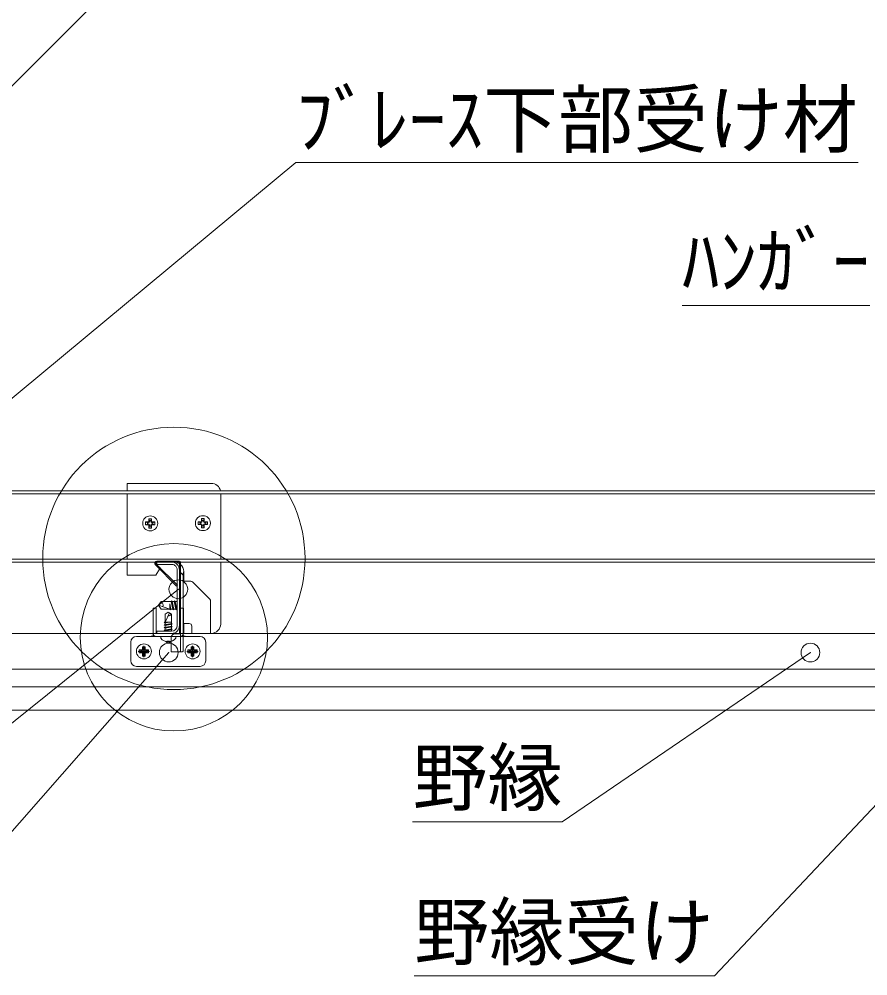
# Model space of a CAD drawing. Units: millimetres, scale not verified. Extents: x -1948 to 1948, y -1375 to 1375.
# Drawn here: x 163.9 to 390.4, y 539.6 to 794.8 of the extents above; entities that cross this region are included whole.
import ezdxf
from ezdxf.enums import TextEntityAlignment as Align

# ---------------------------------------------------------------- set-up
doc = ezdxf.new("R2010")
doc.units = ezdxf.units.MM
doc.header["$LTSCALE"] = 10
doc.header["$PDMODE"] = 32
doc.header["$PDSIZE"] = 5
for name, pattern in [('CHAIN1', [8, 5, -1, 1, -1]), ('DASHED1', [1.8, 1.2, -0.6]), ('DASHED2', [3, 2, -1])]:
    doc.linetypes.add(name, pattern=pattern)
for name, color, linetype, lineweight in [('1-4_野縁受け', 7, 'Continuous', 18), ('1-5_クリップ', 4, 'Continuous', 18), ('1-6_野縁', 6, 'Continuous', 18), ('1-7_石膏ボード', 5, 'Continuous', 18), ('1-8_文字', 4, 'Continuous', 18), ('1-9_ﾌﾞﾚｰｽ下部受け材', 7, 'Continuous', 18), ('1-A_MCｸﾛｽ・ｽﾄﾛﾝｸﾞ', 7, 'Continuous', 18), ('1-B_ﾌﾞﾚｰｽ材', 7, 'Continuous', 18), ('1-C_ねじ', 4, 'Continuous', 18), ('1-D_MCｸﾘｯﾌﾟｶﾞｰﾄﾞ', 7, 'Continuous', 18)]:
    doc.layers.add(name, color=color, linetype=linetype, lineweight=lineweight)
doc.styles.add('ＭＳ ゴシック', font='')
doc.styles.get('ＭＳ ゴシック').set_extended_font_data('MS Gothic')

msp = doc.modelspace()

# ---------------------------------------------------------------- linework, layer by layer
at = {"layer": '1-4_野縁受け'}
for p, q in [((204.61, 649.97), (200.71, 649.97)), ((200.71, 649.97), (200.71, 649.37)), ((204.61, 649.37), (200.71, 649.37)), ((206.11, 633.07), (206.11, 647.87)), ((206.71, 633.07), (206.71, 647.87)), ((204.61, 631.57), (200.71, 631.57)), ((200.71, 631.57), (200.71, 630.97)), ((204.61, 630.97), (200.71, 630.97))]:
    msp.add_line(p, q, dxfattribs=at)
for centre, radius, start, end in [((204.61, 647.87), 2.1, 0, 90), ((204.61, 647.87), 1.5, 55.4365, 90), ((204.61, 647.87), 1.5, 0, 55.4365), ((204.61, 633.07), 2.1, 270, 0), ((204.61, 633.07), 1.5, 270, 0)]:
    msp.add_arc(centre, radius, start, end, dxfattribs=at)
at = {"layer": '1-5_クリップ'}
for p, q in [((200.28, 649.25), (205.94, 643.59)), ((200.5, 649.46), (206.15, 643.8)), ((206.71, 650.27), (200.71, 650.27)), ((206.71, 649.97), (200.71, 649.97)), ((202.41, 649.97), (204.51, 649.97)), ((206.71, 649.97), (206.71, 630.97)), ((207.01, 630.97), (207.01, 649.97)), ((207.62, 646.56), (207.01, 647.17)), ((207.71, 630.97), (207.71, 646.35)), ((205.94, 643.59), (206.15, 643.8)), ((209.7, 644.87), (207.71, 644.87)), ((214.79, 640.09), (210.23, 644.65)), ((215.01, 639.56), (215.01, 630.97)), ((209.26, 633.62), (207.71, 633.62)), ((210.01, 632.87), (210.01, 630.97))]:
    msp.add_line(p, q, dxfattribs=at)
at = {"layer": '1-5_クリップ', "linetype": 'DASHED1'}
for p, q in [((205.51, 630.87), (207.01, 630.87)), ((207.01, 626.37), (207.01, 630.87)), ((207.71, 626.37), (207.71, 630.87)), ((204.51, 629.87), (204.51, 626.07)), ((207.41, 626.07), (204.51, 626.07))]:
    msp.add_line(p, q, dxfattribs=at)
at = {"layer": '1-5_クリップ'}
for centre, radius, start, end in [((200.71, 649.67), 0.6, 90, 225), ((200.71, 649.67), 0.3, 90, 225), ((206.71, 649.97), 0.3, 360, 90), ((207.41, 646.35), 0.3, 0, 45), ((209.7, 644.12), 0.75, 45, 90), ((214.26, 639.56), 0.75, 0, 45), ((209.26, 632.87), 0.75, 0, 90)]:
    msp.add_arc(centre, radius, start, end, dxfattribs=at)
at = {"layer": '1-5_クリップ', "linetype": 'DASHED1'}
for centre, radius, start, end in [((205.51, 629.87), 1, 90, 180), ((206.71, 626.37), 0.3, 270, 0), ((207.41, 626.37), 0.3, 270, 0)]:
    msp.add_arc(centre, radius, start, end, dxfattribs=at)
at = {"layer": '1-6_野縁'}
for p, q in [((-8.21, 630.97), (436.79, 630.97)), ((-512.41, 621.47), (487.59, 621.47))]:
    msp.add_line(p, q, dxfattribs=at)
at = {"layer": '1-7_石膏ボード', "color": 3}
for p, q in [((-512.41, 621.47), (487.59, 621.47)), ((-512.41, 616.72), (487.59, 616.72)), ((-512.41, 610.47), (487.59, 610.47))]:
    msp.add_line(p, q, dxfattribs=at)
at = {"layer": '1-8_文字'}
for p, q in [((237.79, 756.55), (120.69, 659.51)), ((237.79, 756.55), (387.8, 756.55)), ((340.87, 718.44), (390.93, 718.44)), ((124.05, 576.58), (206.41, 642.73)), ((128.62, 540.16), (203.84, 625.87)), ((268.93, 580.69), (308.88, 580.69))]:
    msp.add_line(p, q, dxfattribs=at)
msp.add_lwpolyline([(269.37, 539.62), (349.46, 539.62), (445.4, 641.16)], dxfattribs=at)
at = {"layer": '1-8_文字', "color": 2}
msp.add_circle((205.21, 629.94), 25, dxfattribs=at)
at = {"layer": '1-8_文字'}
for p in [(206.41, 642.73), (203.84, 625.87)]:
    msp.add_point(p, dxfattribs=at)
at = {"layer": '1-9_ﾌﾞﾚｰｽ下部受け材'}
for p, q in [((-492.41, 668.97), (467.59, 668.97)), ((-492.41, 668.17), (467.59, 668.17)), ((-492.41, 650.77), (467.59, 650.77)), ((1.61, 649.97), (200.19, 649.97)), ((200.71, 649.97), (206.71, 649.97)), ((207.01, 649.97), (444.79, 649.97))]:
    msp.add_line(p, q, dxfattribs=at)
at = {"layer": '1-9_ﾌﾞﾚｰｽ下部受け材', "color": 4}
msp.add_line((308.88, 580.69), (375.09, 625.85), dxfattribs=at)
msp.add_point((375.09, 625.85), dxfattribs=at)
at = {"layer": '1-A_MCｸﾛｽ・ｽﾄﾛﾝｸﾞ', "color": 1}
for p, q in [((192.71, 670.97), (215.21, 670.97)), ((192.71, 668.97), (192.71, 670.97)), ((192.71, 646.47), (192.71, 649.97)), ((205.36, 649.97), (200.71, 649.97)), ((200.71, 649.97), (200.71, 649.25)), ((201.57, 648.47), (201.36, 648.59)), ((201.57, 648.47), (201.54, 648.41)), ((217.71, 633.47), (217.71, 649.97)), ((200.42, 646.47), (192.71, 646.47)), ((201.39, 648.14), (200.42, 646.47)), ((207.86, 647.47), (207.86, 644.87)), ((206.71, 630.97), (206.71, 644.97)), ((207.86, 644.97), (207.71, 644.97)), ((207.86, 633.62), (207.86, 630.97)), ((215.21, 630.97), (206.71, 630.97))]:
    msp.add_line(p, q, dxfattribs=at)
at = {"layer": '1-A_MCｸﾛｽ・ｽﾄﾛﾝｸﾞ', "color": 1, "linetype": 'DASHED2'}
for p, q in [((192.71, 650.77), (192.71, 668.17)), ((217.71, 650.77), (217.71, 668.17))]:
    msp.add_line(p, q, dxfattribs=at)
at = {"layer": '1-A_MCｸﾛｽ・ｽﾄﾛﾝｸﾞ', "color": 1}
msp.add_lwpolyline([(207.86, 647.47), (207.85, 647.44), (207.84, 647.39), (207.83, 647.35), (207.81, 647.3), (207.8, 647.25), (207.79, 647.21), (207.77, 647.16), (207.76, 647.11), (207.74, 647.07), (207.73, 647.02), (207.72, 646.97), (207.7, 646.93), (207.69, 646.88), (207.67, 646.83), (207.65, 646.79), (207.64, 646.74), (207.62, 646.7), (207.6, 646.65), (207.58, 646.61)], dxfattribs=at)
at = {"layer": '1-A_MCｸﾛｽ・ｽﾄﾛﾝｸﾞ'}
msp.add_circle((205.21, 650.97), 35, dxfattribs=at)
at = {"layer": '1-A_MCｸﾛｽ・ｽﾄﾛﾝｸﾞ', "color": 1}
for centre, start, end in [((215.21, 668.47), 11.537, 90), ((205.36, 647.47), 57.3164, 90), ((205.36, 647.47), 0, 48.7001), ((215.21, 633.47), 270, 0)]:
    msp.add_arc(centre, 2.5, start, end, dxfattribs=at)
at = {"layer": '1-B_ﾌﾞﾚｰｽ材', "color": 5}
msp.add_line((405.46, 1020.47), (53.96, 668.97), dxfattribs=at)
at = {"layer": '1-C_ねじ'}
for p, q in [((199.27, 661.56), (198.52, 661.56)), ((198.52, 660.94), (198.52, 661.56)), ((198.72, 661.06), (198.52, 661.56)), ((199.07, 661.06), (198.72, 661.06)), ((198.72, 660.74), (198.72, 661.06)), ((199.07, 661.06), (199.27, 661.56)), ((199.07, 660.74), (199.07, 661.06)), ((199.27, 660.94), (199.27, 661.56)), ((213.33, 661.62), (212.58, 661.62)), ((212.58, 660.99), (212.58, 661.62)), ((212.78, 661.12), (212.58, 661.62)), ((213.13, 661.12), (212.78, 661.12)), ((212.78, 660.79), (212.78, 661.12)), ((213.13, 661.12), (213.33, 661.62)), ((213.13, 660.79), (213.13, 661.12)), ((213.33, 660.99), (213.33, 661.62)), ((197.64, 659.94), (197.64, 660.69)), ((198.27, 660.69), (197.64, 660.69)), ((197.64, 660.69), (198.14, 660.49)), ((198.14, 660.14), (197.64, 659.94)), ((198.27, 659.94), (197.64, 659.94)), ((198.14, 660.14), (198.14, 660.49)), ((198.47, 660.49), (198.14, 660.49)), ((198.47, 660.14), (198.14, 660.14)), ((198.52, 659.69), (198.52, 659.06)), ((198.72, 659.56), (198.52, 659.06)), ((199.27, 659.06), (198.52, 659.06)), ((198.72, 659.89), (198.72, 659.56)), ((199.07, 659.56), (198.72, 659.56)), ((199.07, 659.89), (199.07, 659.56)), ((199.07, 659.56), (199.27, 659.06)), ((199.27, 659.69), (199.27, 659.06)), ((199.32, 660.49), (199.64, 660.49)), ((199.32, 660.14), (199.64, 660.14)), ((199.52, 660.69), (200.14, 660.69)), ((199.52, 659.94), (200.14, 659.94)), ((199.64, 660.49), (200.14, 660.69)), ((199.64, 660.14), (199.64, 660.49)), ((199.64, 660.14), (200.14, 659.94)), ((200.14, 659.94), (200.14, 660.69)), ((211.71, 659.99), (211.71, 660.74)), ((212.33, 660.74), (211.71, 660.74)), ((211.71, 660.74), (212.21, 660.54)), ((212.21, 660.19), (211.71, 659.99)), ((212.33, 659.99), (211.71, 659.99)), ((212.21, 660.19), (212.21, 660.54)), ((212.53, 660.54), (212.21, 660.54)), ((212.53, 660.19), (212.21, 660.19)), ((212.58, 659.74), (212.58, 659.12)), ((212.78, 659.62), (212.58, 659.12)), ((213.33, 659.12), (212.58, 659.12)), ((212.78, 659.94), (212.78, 659.62)), ((213.13, 659.62), (212.78, 659.62)), ((213.13, 659.94), (213.13, 659.62)), ((213.13, 659.62), (213.33, 659.12)), ((213.33, 659.74), (213.33, 659.12)), ((213.38, 660.54), (213.71, 660.54)), ((213.38, 660.19), (213.71, 660.19)), ((213.58, 660.74), (214.21, 660.74)), ((213.58, 659.99), (214.21, 659.99)), ((213.71, 660.54), (214.21, 660.74)), ((213.71, 660.19), (213.71, 660.54)), ((213.71, 660.19), (214.21, 659.99)), ((214.21, 659.99), (214.21, 660.74)), ((201.12, 638.47), (201.82, 639.47)), ((201.12, 638.47), (201.82, 637.47)), ((204.68, 639.47), (201.82, 639.47)), ((204.52, 639.47), (202.17, 639.47)), ((204.12, 638.87), (204.4, 637.47)), ((204.12, 638.11), (204.26, 637.27)), ((204.66, 639.67), (204.52, 639.47)), ((204.52, 639.47), (204.92, 637.47)), ((205.06, 637.27), (204.66, 639.67)), ((204.66, 639.67), (204.8, 639.47)), ((204.8, 639.47), (205.2, 637.47)), ((205.32, 639.47), (204.8, 639.47)), ((205.46, 639.67), (205.32, 639.47)), ((205.72, 637.47), (205.32, 639.47)), ((205.46, 639.67), (205.86, 637.27)), ((205.46, 639.67), (205.6, 639.47)), ((206, 637.47), (205.6, 639.47)), ((206.11, 639.47), (205.6, 639.47)), ((204.12, 637.47), (201.82, 637.47)), ((203.71, 636.67), (202.86, 636.07)), ((202.86, 633.92), (204.03, 636.44)), ((202.86, 633.92), (202.86, 636.07)), ((203.71, 636.67), (204.56, 636.07)), ((204.26, 637.27), (204.12, 637.47)), ((204.26, 637.27), (204.4, 637.47)), ((204.92, 637.47), (204.4, 637.47)), ((204.56, 633.57), (204.56, 636.07)), ((205.06, 637.27), (204.92, 637.47)), ((205.06, 637.27), (205.2, 637.47)), ((205.72, 637.47), (205.2, 637.47)), ((205.86, 637.27), (205.72, 637.47)), ((205.86, 637.27), (206, 637.47)), ((206.11, 637.47), (206, 637.47)), ((202.66, 633.92), (203.49, 633.92)), ((204.56, 633.92), (202.66, 633.92)), ((202.66, 633.22), (204.76, 633.39)), ((202.86, 633.04), (202.66, 633.22)), ((202.86, 633.74), (203.81, 633.92)), ((202.86, 633.26), (202.86, 633.74)), ((202.86, 632.56), (202.86, 633.04)), ((204.56, 632.87), (204.56, 633.36)), ((202.66, 632.52), (204.76, 632.69)), ((202.66, 631.82), (204.76, 631.99)), ((202.86, 631.86), (202.86, 632.34)), ((202.86, 631.57), (202.86, 631.64)), ((204.56, 632.17), (204.56, 632.66)), ((204.56, 631.57), (204.56, 631.96)), ((205.71, 630.17), (201.71, 630.17)), ((201.71, 629.67), (201.71, 630.17)), ((204.08, 628.92), (203.33, 628.92)), ((203.33, 628.8), (203.33, 628.92)), ((204.08, 628.8), (204.08, 628.92)), ((205.71, 629.67), (205.71, 630.17)), ((195.96, 625.79), (195.96, 626.54)), ((196.58, 626.54), (195.96, 626.54)), ((195.96, 626.54), (196.46, 626.34)), ((196.46, 625.99), (195.96, 625.79)), ((196.58, 625.79), (195.96, 625.79)), ((196.46, 625.99), (196.46, 626.34)), ((196.78, 626.34), (196.46, 626.34)), ((196.78, 625.99), (196.46, 625.99)), ((197.58, 627.42), (196.83, 627.42)), ((196.83, 626.79), (196.83, 627.42)), ((197.03, 626.92), (196.83, 627.42)), ((196.83, 625.54), (196.83, 624.92)), ((197.03, 625.42), (196.83, 624.92)), ((197.38, 626.92), (197.03, 626.92)), ((197.03, 626.59), (197.03, 626.92)), ((197.03, 625.74), (197.03, 625.42)), ((197.38, 625.42), (197.03, 625.42)), ((197.38, 626.92), (197.58, 627.42)), ((197.38, 626.59), (197.38, 626.92)), ((197.38, 625.74), (197.38, 625.42)), ((197.38, 625.42), (197.58, 624.92)), ((197.58, 626.79), (197.58, 627.42)), ((197.58, 625.54), (197.58, 624.92)), ((197.63, 626.34), (197.96, 626.34)), ((197.63, 625.99), (197.96, 625.99)), ((197.83, 626.54), (198.46, 626.54)), ((197.83, 625.79), (198.46, 625.79)), ((197.96, 626.34), (198.46, 626.54)), ((197.96, 625.99), (197.96, 626.34)), ((197.96, 625.99), (198.46, 625.79)), ((198.46, 625.79), (198.46, 626.54)), ((208.96, 625.79), (208.96, 626.54)), ((209.58, 626.54), (208.96, 626.54)), ((208.96, 626.54), (209.46, 626.34)), ((209.46, 625.99), (208.96, 625.79)), ((209.58, 625.79), (208.96, 625.79)), ((209.46, 625.99), (209.46, 626.34)), ((209.78, 626.34), (209.46, 626.34)), ((209.78, 625.99), (209.46, 625.99)), ((210.58, 627.42), (209.83, 627.42)), ((209.83, 626.79), (209.83, 627.42)), ((210.03, 626.92), (209.83, 627.42)), ((209.83, 625.54), (209.83, 624.92)), ((210.03, 625.42), (209.83, 624.92)), ((210.38, 626.92), (210.03, 626.92)), ((210.03, 626.59), (210.03, 626.92)), ((210.03, 625.74), (210.03, 625.42)), ((210.38, 625.42), (210.03, 625.42)), ((210.38, 626.92), (210.58, 627.42)), ((210.38, 626.59), (210.38, 626.92)), ((210.38, 625.74), (210.38, 625.42)), ((210.38, 625.42), (210.58, 624.92)), ((210.58, 626.79), (210.58, 627.42)), ((210.58, 625.54), (210.58, 624.92)), ((210.63, 626.34), (210.96, 626.34)), ((210.63, 625.99), (210.96, 625.99)), ((210.83, 626.54), (211.46, 626.54)), ((210.83, 625.79), (211.46, 625.79)), ((210.96, 626.34), (211.46, 626.54)), ((210.96, 625.99), (210.96, 626.34)), ((210.96, 625.99), (211.46, 625.79)), ((211.46, 625.79), (211.46, 626.54)), ((197.58, 624.92), (196.83, 624.92)), ((210.58, 624.92), (209.83, 624.92))]:
    msp.add_line(p, q, dxfattribs=at)
for points in [[(201.12, 638.47), (204.12, 637.47), (204.12, 638.87)], [(202.86, 633.74), (202.66, 633.92), (202.86, 633.74)], [(202.66, 633.22), (204.56, 633.57), (204.76, 633.39)], [(202.66, 633.22), (202.86, 633.04), (204.76, 633.39)], [(202.66, 632.52), (204.56, 632.87), (204.76, 632.69)], [(202.66, 632.52), (202.86, 632.34), (204.76, 632.69)], [(202.66, 631.82), (204.56, 632.17), (204.76, 631.99)], [(202.66, 631.82), (202.86, 631.64), (204.76, 631.99)]]:
    msp.add_lwpolyline(points, dxfattribs=at)
for centre in [(198.89, 660.31), (212.96, 660.37), (197.21, 626.17), (210.21, 626.17)]:
    msp.add_circle(centre, 2, dxfattribs=at)
for centre, radius, start, end in [((212.33, 660.99), 0.25, 270, 0), ((213.58, 660.99), 0.25, 180, 270), ((198.27, 660.94), 0.25, 270, 0), ((198.27, 659.69), 0.25, 0, 90), ((198.47, 660.74), 0.25, 270, 0), ((198.47, 659.89), 0.25, 0, 90), ((199.32, 660.74), 0.25, 180, 270), ((199.32, 659.89), 0.25, 90, 180), ((199.52, 660.94), 0.25, 180, 270), ((199.52, 659.69), 0.25, 90, 180), ((212.33, 659.74), 0.25, 0, 90), ((212.53, 660.79), 0.25, 270, 0), ((212.53, 659.94), 0.25, 0, 90), ((213.38, 660.79), 0.25, 180, 270), ((213.38, 659.94), 0.25, 90, 180), ((213.58, 659.74), 0.25, 90, 180), ((201.12, 638.47), 1.22, 341.565, 55), ((203.71, 636.67), 1.04, 267.1862, 325), ((203.71, 631.44), 2.67, 221.5445, 318.4555), ((196.58, 626.79), 0.25, 270, 0), ((196.58, 625.54), 0.25, 0, 90), ((196.78, 626.59), 0.25, 270, 0), ((196.78, 625.74), 0.25, 0, 90), ((197.63, 626.59), 0.25, 180, 270), ((197.63, 625.74), 0.25, 90, 180), ((197.83, 626.79), 0.25, 180, 270), ((197.83, 625.54), 0.25, 90, 180), ((209.58, 626.79), 0.25, 270, 0), ((209.58, 625.54), 0.25, 0, 90), ((209.78, 626.59), 0.25, 270, 0), ((209.78, 625.74), 0.25, 0, 90), ((210.63, 626.59), 0.25, 180, 270), ((210.63, 625.74), 0.25, 90, 180), ((210.83, 626.79), 0.25, 180, 270), ((210.83, 625.54), 0.25, 90, 180)]:
    msp.add_arc(centre, radius, start, end, dxfattribs=at)
at = {"layer": '1-D_MCｸﾘｯﾌﾟｶﾞｰﾄﾞ', "color": 1}
for p, q in [((199.66, 630.97), (199.66, 637.72)), ((199.66, 637.72), (200.46, 637.72)), ((200.46, 630.97), (200.46, 637.72)), ((206.96, 630.97), (206.96, 637.72)), ((206.96, 637.72), (207.76, 637.72)), ((207.76, 630.97), (207.76, 637.72)), ((200.46, 630.97), (202.44, 630.97)), ((200.46, 630.97), (206.96, 630.97)), ((204.96, 630.97), (206.96, 630.97)), ((193.71, 623.67), (193.71, 628.67)), ((195.21, 630.17), (206.96, 630.17)), ((212.21, 630.17), (200.46, 630.17)), ((203.06, 628.83), (203.04, 628.85)), ((203.06, 628.83), (203.04, 628.85)), ((204.36, 628.83), (204.38, 628.85)), ((204.36, 628.83), (204.38, 628.85)), ((213.71, 623.67), (213.71, 628.67)), ((195.21, 622.17), (212.21, 622.17))]:
    msp.add_line(p, q, dxfattribs=at)
at = {"layer": '1-D_MCｸﾘｯﾌﾟｶﾞｰﾄﾞ', "color": 4, "linetype": 'CHAIN1'}
for p, q in [((198.71, 626.17), (195.71, 626.17)), ((197.21, 627.67), (197.21, 624.67)), ((208.71, 626.17), (211.71, 626.17)), ((210.21, 627.67), (210.21, 624.67))]:
    msp.add_line(p, q, dxfattribs=at)
at = {"layer": '1-D_MCｸﾘｯﾌﾟｶﾞｰﾄﾞ', "color": 1}
for centre, radius, start, end in [((198.96, 631.67), 1.5, 270, 306.1439), ((200.46, 630.97), 0.8, 180, 270), ((206.96, 630.97), 0.8, 270, 0), ((208.46, 631.67), 1.5, 233.8561, 270), ((195.21, 628.67), 1.5, 90, 180), ((203.71, 629.29), 0.8, 215.2644, 324.7356), ((212.21, 628.67), 1.5, 0, 90), ((195.21, 623.67), 1.5, 180, 270), ((212.21, 623.67), 1.5, 270, 0)]:
    msp.add_arc(centre, radius, start, end, dxfattribs=at)

# ---------------------------------------------------------------- texts
at = {"layer": '1-8_文字', "style": 'ＭＳ ゴシック'}
for s, p in [('ﾌﾞﾚｰｽ下部受け材', (237.79, 756.34)), ('ﾊﾝｶﾞｰ', (340.87, 718.56)), ('野縁', (268.93, 580.83)), ('野縁受け', (269.37, 539.66))]:
    msp.add_text(s, height=14.66, dxfattribs=at).set_placement(p, align=Align.BOTTOM_LEFT)

doc.saveas('drawing.dxf')
